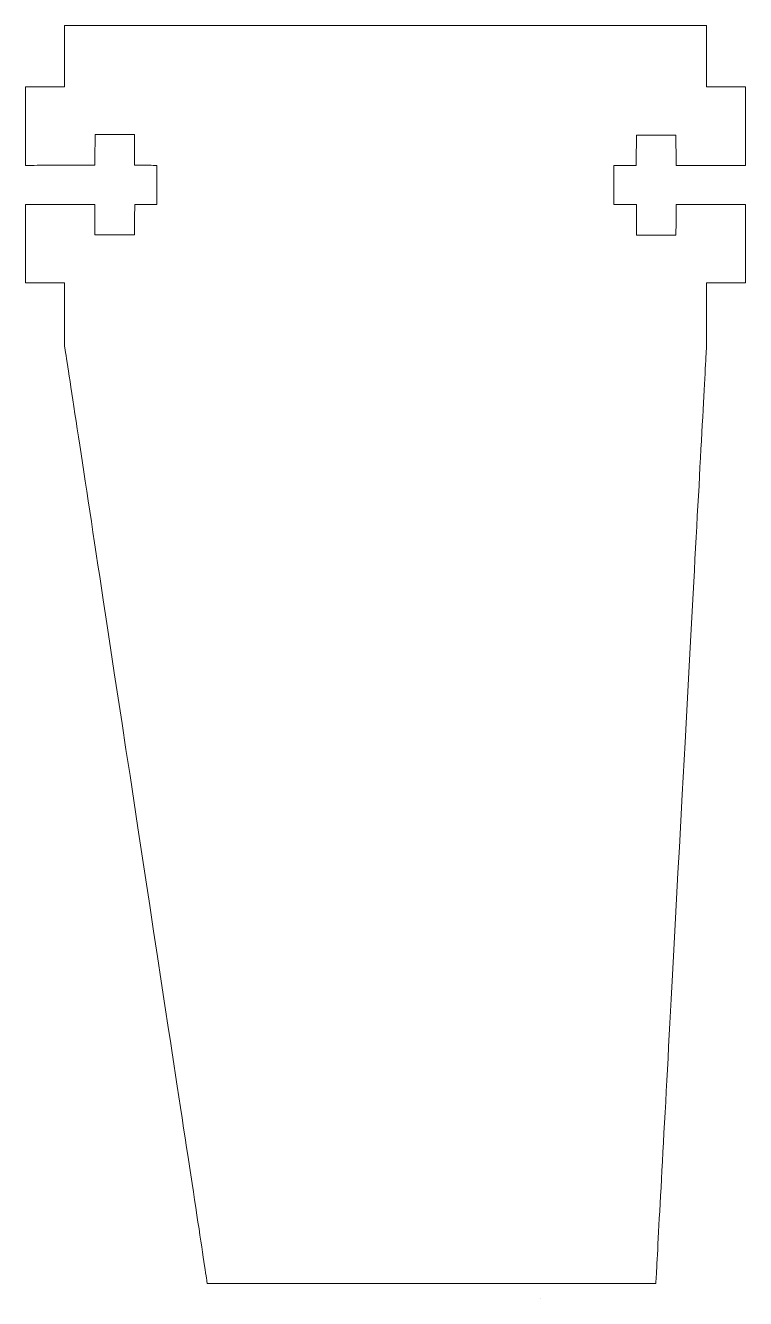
# Model space of a CAD drawing. Header units: inches. Extents: x 0 to 5.9, y 0 to 10.4.
import ezdxf

# ---------------------------------------------------------------- set-up
doc = ezdxf.new("R2010")
doc.units = ezdxf.units.IN
doc.header["$MEASUREMENT"] = 0
doc.layers.add('Ebene 1', color=7, linetype='Continuous')

msp = doc.modelspace()

# ---------------------------------------------------------------- linework, layer by layer
at = {"layer": 'Ebene 1', "lineweight": 9}
msp.add_lwpolyline([(0, 9.218), (0.002, 9.218), (0.009, 9.218), (0.019, 9.218), (0.034, 9.218), (0.051, 9.218), (0.072, 9.218), (0.095, 9.219), (0.12, 9.219), (0.147, 9.219), (0.176, 9.219), (0.236, 9.219), (0.361, 9.22), (0.419, 9.22), (0.446, 9.22), (0.472, 9.22), (0.495, 9.22), (0.515, 9.221), (0.532, 9.221), (0.546, 9.221), (0.556, 9.221), (0.563, 9.221), (0.565, 9.221), (0.565, 9.222), (0.565, 9.225), (0.565, 9.23), (0.565, 9.236), (0.565, 9.244), (0.565, 9.263), (0.565, 9.286), (0.565, 9.311), (0.565, 9.338), (0.566, 9.392), (0.566, 9.416), (0.566, 9.437), (0.566, 9.446), (0.566, 9.454), (0.566, 9.46), (0.566, 9.464), (0.566, 9.467), (0.566, 9.468), (0.567, 9.468), (0.571, 9.468), (0.578, 9.468), (0.586, 9.468), (0.596, 9.468), (0.608, 9.468), (0.621, 9.468), (0.636, 9.468), (0.667, 9.468), (0.738, 9.468), (0.773, 9.468), (0.806, 9.468), (0.835, 9.468), (0.848, 9.468), (0.86, 9.468), (0.869, 9.468), (0.877, 9.468), (0.883, 9.468), (0.886, 9.468), (0.887, 9.468), (0.887, 9.466), (0.887, 9.463), (0.887, 9.458), (0.887, 9.452), (0.887, 9.444), (0.887, 9.425), (0.887, 9.401), (0.887, 9.376), (0.888, 9.321), (0.888, 9.295), (0.888, 9.271), (0.888, 9.25), (0.888, 9.241), (0.888, 9.234), (0.888, 9.228), (0.888, 9.224), (0.888, 9.221), (0.888, 9.221), (0.889, 9.221), (0.891, 9.221), (0.9, 9.22), (0.912, 9.22), (0.928, 9.22), (0.946, 9.22), (0.965, 9.219), (1.005, 9.219), (1.024, 9.219), (1.04, 9.218), (1.053, 9.218), (1.063, 9.218), (1.066, 9.218), (1.068, 9.218), (1.068, 9.218), (1.068, 9.216), (1.068, 9.212), (1.068, 9.205), (1.068, 9.197), (1.068, 9.187), (1.068, 9.175), (1.068, 9.161), (1.068, 9.132), (1.068, 9.098), (1.068, 9.063), (1.068, 9.028), (1.068, 8.995), (1.068, 8.964), (1.068, 8.95), (1.068, 8.938), (1.068, 8.927), (1.068, 8.918), (1.068, 8.91), (1.068, 8.905), (1.068, 8.902), (1.068, 8.901), (1.067, 8.901), (1.064, 8.901), (1.056, 8.901), (1.043, 8.901), (1.027, 8.901), (1.009, 8.901), (0.97, 8.901), (0.951, 8.901), (0.932, 8.901), (0.916, 8.901), (0.903, 8.901), (0.894, 8.901), (0.891, 8.901), (0.889, 8.901), (0.889, 8.901), (0.889, 8.9), (0.889, 8.896), (0.889, 8.891), (0.889, 8.884), (0.889, 8.876), (0.889, 8.856), (0.888, 8.833), (0.888, 8.806), (0.887, 8.752), (0.887, 8.726), (0.887, 8.702), (0.887, 8.682), (0.887, 8.673), (0.887, 8.666), (0.887, 8.66), (0.887, 8.657), (0.887, 8.654), (0.886, 8.654), (0.884, 8.654), (0.879, 8.654), (0.872, 8.654), (0.863, 8.654), (0.853, 8.654), (0.841, 8.654), (0.812, 8.654), (0.78, 8.654), (0.745, 8.654), (0.674, 8.654), (0.642, 8.654), (0.613, 8.654), (0.6, 8.654), (0.59, 8.654), (0.58, 8.654), (0.573, 8.654), (0.568, 8.654), (0.566, 8.654), (0.565, 8.654), (0.565, 8.656), (0.565, 8.66), (0.565, 8.665), (0.565, 8.672), (0.565, 8.681), (0.565, 8.701), (0.565, 8.724), (0.565, 8.778), (0.565, 8.831), (0.565, 8.855), (0.565, 8.875), (0.565, 8.883), (0.565, 8.89), (0.565, 8.896), (0.565, 8.899), (0.565, 8.901), (0.564, 8.901), (0.56, 8.901), (0.551, 8.901), (0.538, 8.901), (0.522, 8.901), (0.503, 8.901), (0.482, 8.901), (0.457, 8.901), (0.431, 8.901), (0.403, 8.901), (0.374, 8.901), (0.312, 8.901), (0.249, 8.901), (0.188, 8.901), (0.159, 8.901), (0.131, 8.901), (0.105, 8.901), (0.081, 8.901), (0.059, 8.901), (0.041, 8.901), (0.025, 8.901), (0.013, 8.901), (0.005, 8.901), (0, 8.901), (0, 8.901), (0, 8.895), (0, 8.885), (0, 8.871), (0, 8.852), (0, 8.831), (0, 8.806), (0, 8.778), (0, 8.748), (0, 8.716), (0, 8.649), (0, 8.507), (0, 8.44), (0, 8.409), (0, 8.379), (0, 8.352), (0, 8.328), (0, 8.307), (0, 8.289), (0, 8.276), (0, 8.267), (0, 8.264), (0, 8.262), (0.001, 8.262), (0.003, 8.262), (0.008, 8.262), (0.016, 8.262), (0.025, 8.262), (0.036, 8.262), (0.048, 8.262), (0.077, 8.262), (0.109, 8.262), (0.143, 8.262), (0.213, 8.262), (0.245, 8.262), (0.273, 8.262), (0.285, 8.262), (0.295, 8.262), (0.303, 8.262), (0.31, 8.262), (0.314, 8.262), (0.316, 8.262), (0.317, 8.261), (0.317, 8.256), (0.317, 8.248), (0.317, 8.236), (0.317, 8.222), (0.317, 8.205), (0.317, 8.185), (0.317, 8.163), (0.317, 8.14), (0.317, 8.115), (0.317, 8.062), (0.317, 8.007), (0.317, 7.952), (0.317, 7.9), (0.317, 7.875), (0.317, 7.852), (0.317, 7.832), (0.317, 7.813), (0.317, 7.797), (0.317, 7.783), (0.317, 7.773), (0.317, 7.766), (0.317, 7.763), (0.317, 7.763), (0.317, 7.762), (0.318, 7.756), (0.319, 7.746), (0.321, 7.733), (0.324, 7.716), (0.327, 7.696), (0.33, 7.672), (0.335, 7.645), (0.339, 7.614), (0.344, 7.58), (0.35, 7.543), (0.356, 7.502), (0.363, 7.459), (0.37, 7.413), (0.378, 7.363), (0.385, 7.311), (0.394, 7.256), (0.403, 7.198), (0.412, 7.138), (0.421, 7.075), (0.431, 7.01), (0.442, 6.942), (0.452, 6.872), (0.463, 6.799), (0.475, 6.725), (0.486, 6.648), (0.498, 6.569), (0.511, 6.488), (0.523, 6.406), (0.536, 6.321), (0.549, 6.235), (0.563, 6.147), (0.576, 6.058), (0.59, 5.967), (0.604, 5.874), (0.618, 5.78), (0.633, 5.685), (0.662, 5.491), (0.693, 5.292), (0.723, 5.09), (0.755, 4.885), (0.786, 4.677), (0.818, 4.467), (0.851, 4.255), (0.915, 3.83), (0.98, 3.406), (1.012, 3.196), (1.043, 2.988), (1.075, 2.783), (1.105, 2.581), (1.135, 2.383), (1.165, 2.189), (1.179, 2.094), (1.194, 2), (1.208, 1.908), (1.222, 1.817), (1.235, 1.727), (1.249, 1.64), (1.262, 1.554), (1.274, 1.469), (1.287, 1.387), (1.299, 1.306), (1.311, 1.228), (1.323, 1.151), (1.334, 1.077), (1.345, 1.005), (1.356, 0.935), (1.366, 0.867), (1.376, 0.802), (1.386, 0.74), (1.395, 0.679), (1.403, 0.622), (1.412, 0.567), (1.42, 0.515), (1.427, 0.466), (1.434, 0.42), (1.441, 0.377), (1.447, 0.337), (1.452, 0.3), (1.458, 0.266), (1.462, 0.236), (1.466, 0.209), (1.47, 0.185), (1.473, 0.165), (1.475, 0.149), (1.477, 0.136), (1.479, 0.127), (1.479, 0.122), (1.48, 0.121), (1.481, 0.121), (1.484, 0.121), (1.489, 0.121), (1.496, 0.121), (1.504, 0.121), (1.514, 0.121), (1.526, 0.121), (1.539, 0.121), (1.554, 0.121), (1.571, 0.121), (1.589, 0.121), (1.609, 0.121), (1.63, 0.121), (1.652, 0.121), (1.676, 0.121), (1.701, 0.121), (1.728, 0.121), (1.755, 0.121), (1.785, 0.121), (1.846, 0.121), (1.913, 0.121), (1.983, 0.121), (2.058, 0.121), (2.136, 0.121), (2.218, 0.121), (2.303, 0.121), (2.391, 0.121), (2.482, 0.121), (2.575, 0.121), (2.669, 0.121), (2.766, 0.121), (2.964, 0.121), (3.165, 0.121), (3.368, 0.121), (3.571, 0.121), (3.77, 0.121), (3.868, 0.121), (3.964, 0.121), (4.058, 0.121), (4.151, 0.121), (4.241, 0.121), (4.328, 0.121), (4.412, 0.121), (4.493, 0.121), (4.57, 0.121), (4.644, 0.121), (4.714, 0.121), (4.779, 0.121), (4.839, 0.121), (4.868, 0.121), (4.895, 0.121), (4.921, 0.121), (4.945, 0.121), (4.968, 0.121), (4.99, 0.121), (5.01, 0.121), (5.029, 0.121), (5.046, 0.121), (5.062, 0.121), (5.076, 0.121), (5.089, 0.121), (5.1, 0.121), (5.109, 0.121), (5.116, 0.121), (5.122, 0.121), (5.126, 0.121), (5.128, 0.121), (5.129, 0.121), (5.129, 0.124), (5.129, 0.131), (5.13, 0.142), (5.131, 0.157), (5.132, 0.176), (5.133, 0.197), (5.134, 0.223), (5.136, 0.252), (5.137, 0.284), (5.139, 0.319), (5.141, 0.358), (5.144, 0.399), (5.146, 0.444), (5.149, 0.492), (5.151, 0.542), (5.154, 0.596), (5.157, 0.652), (5.161, 0.711), (5.164, 0.772), (5.167, 0.836), (5.171, 0.903), (5.175, 0.971), (5.178, 1.042), (5.182, 1.116), (5.187, 1.191), (5.191, 1.269), (5.195, 1.349), (5.199, 1.43), (5.204, 1.513), (5.209, 1.599), (5.213, 1.686), (5.218, 1.774), (5.223, 1.864), (5.228, 1.956), (5.233, 2.049), (5.238, 2.144), (5.243, 2.239), (5.254, 2.434), (5.265, 2.634), (5.276, 2.837), (5.287, 3.043), (5.298, 3.251), (5.309, 3.462), (5.321, 3.673), (5.344, 4.099), (5.367, 4.522), (5.378, 4.732), (5.389, 4.939), (5.4, 5.144), (5.411, 5.345), (5.422, 5.542), (5.432, 5.735), (5.437, 5.83), (5.442, 5.923), (5.447, 6.015), (5.452, 6.105), (5.457, 6.194), (5.462, 6.281), (5.466, 6.366), (5.471, 6.449), (5.475, 6.531), (5.48, 6.611), (5.484, 6.689), (5.488, 6.764), (5.492, 6.838), (5.496, 6.909), (5.5, 6.978), (5.503, 7.044), (5.507, 7.108), (5.51, 7.17), (5.513, 7.229), (5.516, 7.285), (5.519, 7.339), (5.522, 7.389), (5.524, 7.437), (5.527, 7.482), (5.529, 7.524), (5.531, 7.563), (5.533, 7.598), (5.535, 7.631), (5.536, 7.66), (5.538, 7.685), (5.539, 7.707), (5.54, 7.726), (5.541, 7.741), (5.541, 7.752), (5.542, 7.759), (5.542, 7.763), (5.542, 7.765), (5.542, 7.77), (5.542, 7.779), (5.542, 7.792), (5.542, 7.807), (5.542, 7.824), (5.542, 7.845), (5.542, 7.867), (5.542, 7.89), (5.542, 7.916), (5.542, 7.969), (5.542, 8.024), (5.542, 8.079), (5.542, 8.131), (5.542, 8.155), (5.542, 8.177), (5.542, 8.198), (5.542, 8.216), (5.542, 8.231), (5.542, 8.244), (5.542, 8.254), (5.542, 8.26), (5.542, 8.262), (5.543, 8.262), (5.547, 8.262), (5.553, 8.262), (5.56, 8.262), (5.57, 8.262), (5.581, 8.262), (5.594, 8.262), (5.624, 8.262), (5.656, 8.262), (5.726, 8.262), (5.76, 8.262), (5.791, 8.262), (5.806, 8.262), (5.819, 8.262), (5.83, 8.262), (5.84, 8.262), (5.848, 8.262), (5.854, 8.262), (5.857, 8.262), (5.859, 8.262), (5.859, 8.263), (5.859, 8.264), (5.859, 8.272), (5.859, 8.284), (5.859, 8.3), (5.859, 8.32), (5.859, 8.343), (5.859, 8.369), (5.859, 8.398), (5.859, 8.428), (5.859, 8.461), (5.859, 8.529), (5.859, 8.671), (5.859, 8.704), (5.859, 8.737), (5.859, 8.767), (5.859, 8.796), (5.859, 8.822), (5.859, 8.845), (5.859, 8.864), (5.859, 8.88), (5.859, 8.892), (5.859, 8.899), (5.859, 8.901), (5.859, 8.901), (5.856, 8.901), (5.849, 8.901), (5.838, 8.901), (5.824, 8.901), (5.806, 8.901), (5.786, 8.901), (5.763, 8.901), (5.737, 8.901), (5.71, 8.901), (5.651, 8.901), (5.589, 8.901), (5.526, 8.901), (5.466, 8.901), (5.437, 8.901), (5.41, 8.901), (5.385, 8.901), (5.362, 8.901), (5.342, 8.901), (5.325, 8.901), (5.311, 8.901), (5.301, 8.901), (5.295, 8.901), (5.293, 8.901), (5.293, 8.9), (5.293, 8.897), (5.293, 8.892), (5.293, 8.886), (5.293, 8.878), (5.293, 8.869), (5.293, 8.847), (5.293, 8.822), (5.293, 8.768), (5.293, 8.74), (5.293, 8.714), (5.292, 8.691), (5.292, 8.673), (5.292, 8.665), (5.292, 8.659), (5.292, 8.655), (5.292, 8.652), (5.292, 8.651), (5.291, 8.651), (5.287, 8.651), (5.28, 8.651), (5.272, 8.651), (5.262, 8.651), (5.25, 8.651), (5.236, 8.651), (5.206, 8.651), (5.173, 8.651), (5.102, 8.651), (5.068, 8.651), (5.036, 8.651), (5.022, 8.651), (5.01, 8.651), (4.998, 8.651), (4.989, 8.651), (4.981, 8.651), (4.975, 8.651), (4.972, 8.651), (4.971, 8.651), (4.971, 8.653), (4.971, 8.656), (4.971, 8.661), (4.971, 8.668), (4.971, 8.676), (4.971, 8.685), (4.971, 8.707), (4.971, 8.732), (4.971, 8.759), (4.971, 8.814), (4.971, 8.84), (4.971, 8.862), (4.971, 8.881), (4.971, 8.888), (4.971, 8.894), (4.971, 8.898), (4.971, 8.901), (4.97, 8.901), (4.968, 8.901), (4.964, 8.901), (4.953, 8.901), (4.938, 8.901), (4.921, 8.901), (4.841, 8.901), (4.823, 8.901), (4.808, 8.901), (4.796, 8.901), (4.789, 8.901), (4.787, 8.901), (4.787, 8.902), (4.787, 8.904), (4.787, 8.908), (4.787, 8.915), (4.787, 8.923), (4.787, 8.934), (4.787, 8.945), (4.787, 8.973), (4.787, 9.005), (4.787, 9.075), (4.787, 9.109), (4.787, 9.141), (4.787, 9.17), (4.787, 9.182), (4.787, 9.193), (4.787, 9.202), (4.787, 9.21), (4.787, 9.215), (4.787, 9.218), (4.787, 9.218), (4.788, 9.218), (4.791, 9.218), (4.795, 9.218), (4.806, 9.218), (4.82, 9.218), (4.838, 9.218), (4.857, 9.218), (4.898, 9.218), (4.917, 9.218), (4.935, 9.218), (4.95, 9.218), (4.961, 9.218), (4.968, 9.218), (4.97, 9.218), (4.97, 9.218), (4.97, 9.22), (4.97, 9.224), (4.97, 9.229), (4.97, 9.236), (4.97, 9.253), (4.97, 9.275), (4.97, 9.3), (4.97, 9.327), (4.971, 9.381), (4.971, 9.406), (4.971, 9.428), (4.971, 9.446), (4.971, 9.453), (4.971, 9.459), (4.971, 9.463), (4.971, 9.465), (4.971, 9.465), (4.974, 9.465), (4.978, 9.465), (4.985, 9.465), (4.994, 9.465), (5.005, 9.465), (5.018, 9.465), (5.031, 9.465), (5.062, 9.465), (5.096, 9.465), (5.131, 9.465), (5.167, 9.465), (5.201, 9.465), (5.232, 9.465), (5.245, 9.465), (5.258, 9.465), (5.268, 9.465), (5.277, 9.465), (5.284, 9.465), (5.289, 9.465), (5.292, 9.465), (5.292, 9.465), (5.292, 9.463), (5.292, 9.459), (5.292, 9.453), (5.292, 9.446), (5.292, 9.428), (5.292, 9.406), (5.292, 9.381), (5.293, 9.327), (5.293, 9.3), (5.293, 9.275), (5.293, 9.253), (5.293, 9.236), (5.293, 9.229), (5.293, 9.224), (5.293, 9.22), (5.293, 9.218), (5.294, 9.218), (5.299, 9.218), (5.307, 9.218), (5.32, 9.218), (5.336, 9.218), (5.356, 9.218), (5.378, 9.218), (5.402, 9.218), (5.428, 9.218), (5.457, 9.218), (5.516, 9.218), (5.642, 9.218), (5.701, 9.218), (5.729, 9.218), (5.755, 9.218), (5.779, 9.218), (5.8, 9.218), (5.819, 9.218), (5.834, 9.218), (5.846, 9.218), (5.854, 9.218), (5.858, 9.218), (5.859, 9.219), (5.859, 9.225), (5.859, 9.235), (5.859, 9.25), (5.859, 9.268), (5.859, 9.29), (5.859, 9.315), (5.859, 9.343), (5.859, 9.373), (5.859, 9.405), (5.859, 9.438), (5.859, 9.508), (5.859, 9.579), (5.859, 9.648), (5.859, 9.681), (5.859, 9.712), (5.859, 9.742), (5.859, 9.769), (5.859, 9.793), (5.859, 9.814), (5.859, 9.831), (5.859, 9.844), (5.859, 9.853), (5.859, 9.856), (5.859, 9.857), (5.858, 9.858), (5.855, 9.858), (5.85, 9.858), (5.842, 9.858), (5.833, 9.858), (5.822, 9.858), (5.81, 9.858), (5.796, 9.858), (5.765, 9.858), (5.732, 9.858), (5.697, 9.858), (5.662, 9.858), (5.629, 9.858), (5.599, 9.858), (5.585, 9.858), (5.574, 9.858), (5.563, 9.858), (5.555, 9.858), (5.548, 9.858), (5.544, 9.858), (5.542, 9.858), (5.542, 9.859), (5.542, 9.863), (5.542, 9.872), (5.542, 9.884), (5.542, 9.898), (5.542, 9.916), (5.542, 9.935), (5.542, 9.957), (5.542, 9.981), (5.542, 10.032), (5.542, 10.142), (5.542, 10.196), (5.542, 10.221), (5.542, 10.245), (5.542, 10.268), (5.542, 10.289), (5.542, 10.307), (5.542, 10.323), (5.542, 10.337), (5.542, 10.347), (5.542, 10.353), (5.542, 10.356), (5.542, 10.356), (5.54, 10.356), (5.536, 10.356), (5.529, 10.356), (5.519, 10.356), (5.507, 10.356), (5.493, 10.356), (5.476, 10.356), (5.457, 10.356), (5.435, 10.356), (5.412, 10.356), (5.386, 10.356), (5.358, 10.356), (5.327, 10.356), (5.295, 10.356), (5.261, 10.356), (5.225, 10.356), (5.187, 10.356), (5.147, 10.356), (5.105, 10.356), (5.062, 10.356), (5.017, 10.356), (4.97, 10.356), (4.922, 10.356), (4.872, 10.356), (4.821, 10.356), (4.768, 10.356), (4.714, 10.356), (4.659, 10.356), (4.602, 10.356), (4.485, 10.356), (4.363, 10.356), (4.237, 10.356), (4.107, 10.356), (3.974, 10.356), (3.838, 10.356), (3.7, 10.356), (3.559, 10.356), (3.417, 10.356), (3.128, 10.356), (2.837, 10.356), (2.548, 10.356), (2.404, 10.356), (2.262, 10.356), (2.122, 10.356), (1.984, 10.356), (1.849, 10.356), (1.717, 10.356), (1.588, 10.356), (1.463, 10.356), (1.343, 10.356), (1.227, 10.356), (1.171, 10.356), (1.116, 10.356), (1.063, 10.356), (1.011, 10.356), (0.96, 10.356), (0.911, 10.356), (0.863, 10.356), (0.818, 10.356), (0.773, 10.356), (0.731, 10.356), (0.69, 10.356), (0.651, 10.356), (0.614, 10.356), (0.579, 10.356), (0.546, 10.356), (0.515, 10.356), (0.486, 10.356), (0.459, 10.356), (0.434, 10.356), (0.412, 10.356), (0.391, 10.356), (0.374, 10.356), (0.358, 10.356), (0.345, 10.356), (0.334, 10.356), (0.326, 10.356), (0.32, 10.356), (0.317, 10.356), (0.317, 10.355), (0.317, 10.349), (0.317, 10.341), (0.317, 10.329), (0.317, 10.314), (0.317, 10.296), (0.317, 10.276), (0.317, 10.254), (0.317, 10.23), (0.317, 10.179), (0.317, 10.124), (0.317, 10.069), (0.317, 10.015), (0.317, 9.99), (0.317, 9.966), (0.317, 9.943), (0.317, 9.923), (0.317, 9.904), (0.317, 9.889), (0.317, 9.876), (0.317, 9.866), (0.317, 9.86), (0.317, 9.858), (0.316, 9.858), (0.312, 9.858), (0.306, 9.858), (0.299, 9.858), (0.289, 9.858), (0.278, 9.858), (0.265, 9.858), (0.251, 9.858), (0.22, 9.858), (0.151, 9.858), (0.116, 9.858), (0.083, 9.858), (0.054, 9.858), (0.041, 9.858), (0.029, 9.858), (0.019, 9.858), (0.011, 9.858), (0.005, 9.858), (0.001, 9.858), (0, 9.858), (0, 9.857), (0, 9.855), (0, 9.848), (0, 9.836), (0, 9.82), (0, 9.801), (0, 9.778), (0, 9.752), (0, 9.723), (0, 9.693), (0, 9.66), (0, 9.627), (0, 9.486), (0, 9.417), (0, 9.384), (0, 9.354), (0, 9.325), (0, 9.299), (0, 9.276), (0, 9.256), (0, 9.24), (0, 9.228), (0, 9.221), (0, 9.219), (0, 9.218)], close=True, dxfattribs=at)
msp.add_open_spline([(4.187, 0), (4.187, 0), (4.187, 0), (4.187, 0)], degree=3, dxfattribs=at)
msp.add_open_spline([(4.187, 0), (4.187, 0), (4.187, 0), (4.187, 0)], degree=3, dxfattribs=at)

doc.saveas('drawing.dxf')
